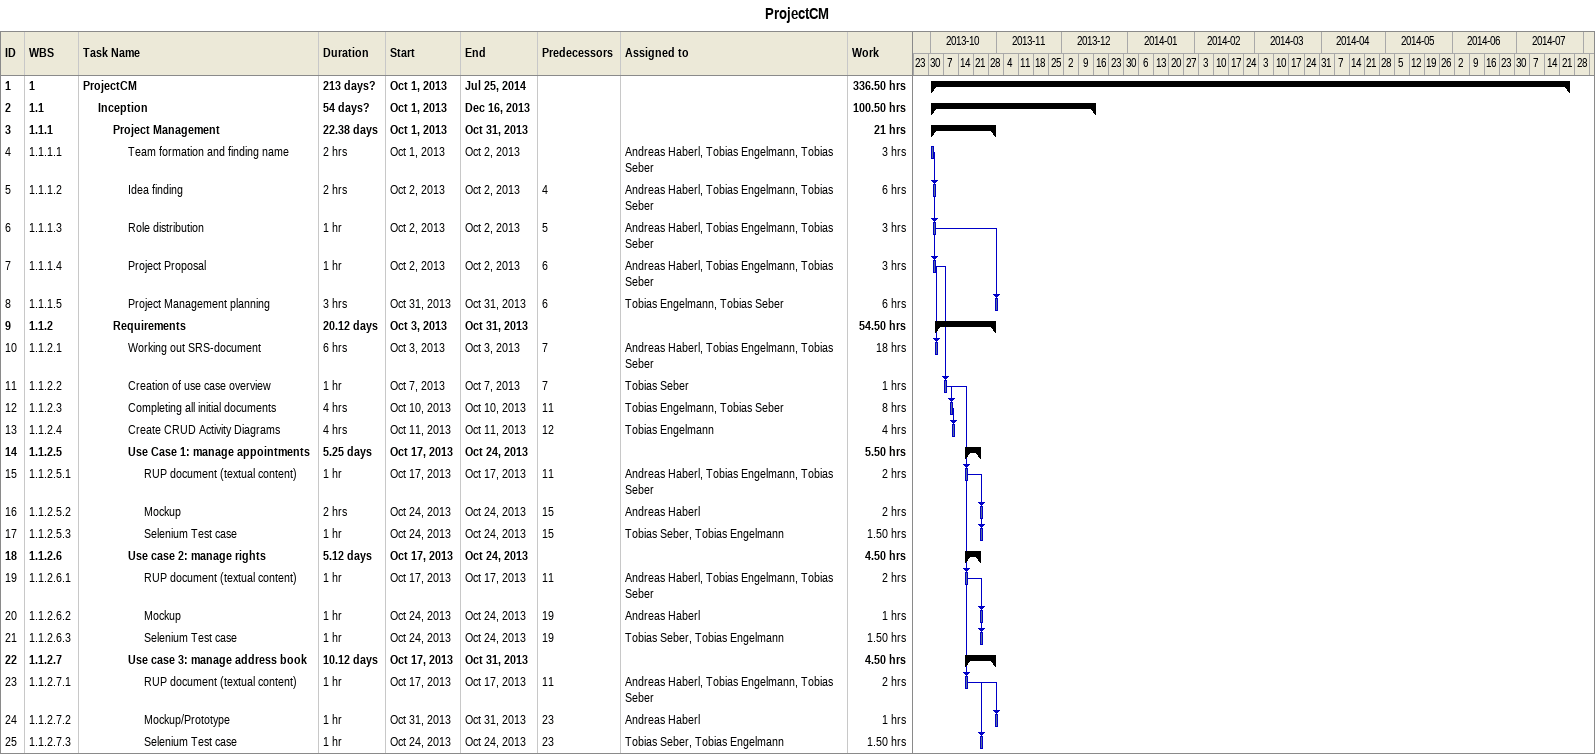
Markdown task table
ProjectCM

| ID | WBS | Task | Duration | Start | Finish | Predecessors | Resources | Work (h) |
|---|---|---|---|---|---|---|---|---|
| 1 | 1 | **ProjectCM** | 213d? | 2013-10-01 | 2014-07-25 |  |  | 336.50 |
| 2 | 1.1 | **Inception** | 54d? | 2013-10-01 | 2013-12-16 |  |  | 100.50 |
| 3 | 1.1.1 | **Project Management** | 22.38d | 2013-10-01 | 2013-10-31 |  |  | 21 |
| 4 | 1.1.1.1 | Team formation and finding name | 2h | 2013-10-01 | 2013-10-02 |  | Andreas Haberl, Tobias Engelmann, Tobias Seber | 3 |
| 5 | 1.1.1.2 | Idea finding | 2h | 2013-10-02 | 2013-10-02 | 4 | Andreas Haberl, Tobias Engelmann, Tobias Seber | 6 |
| 6 | 1.1.1.3 | Role distribution | 1h | 2013-10-02 | 2013-10-02 | 5 | Andreas Haberl, Tobias Engelmann, Tobias Seber | 3 |
| 7 | 1.1.1.4 | Project Proposal | 1h | 2013-10-02 | 2013-10-02 | 6 | Andreas Haberl, Tobias Engelmann, Tobias Seber | 3 |
| 8 | 1.1.1.5 | Project Management planning | 3h | 2013-10-31 | 2013-10-31 | 6 | Tobias Engelmann, Tobias Seber | 6 |
| 9 | 1.1.2 | **Requirements** | 20.12d | 2013-10-03 | 2013-10-31 |  |  | 54.50 |
| 10 | 1.1.2.1 | Working out SRS-document | 6h | 2013-10-03 | 2013-10-03 | 7 | Andreas Haberl, Tobias Engelmann, Tobias Seber | 18 |
| 11 | 1.1.2.2 | Creation of use case overview | 1h | 2013-10-07 | 2013-10-07 | 7 | Tobias Seber | 1 |
| 12 | 1.1.2.3 | Completing all initial documents | 4h | 2013-10-10 | 2013-10-10 | 11 | Tobias Engelmann, Tobias Seber | 8 |
| 13 | 1.1.2.4 | Create CRUD Activity Diagrams | 4h | 2013-10-11 | 2013-10-11 | 12 | Tobias Engelmann | 4 |
| 14 | 1.1.2.5 | **Use Case 1: manage appointments** | 5.25d | 2013-10-17 | 2013-10-24 |  |  | 5.50 |
| 15 | 1.1.2.5.1 | RUP document (textual content) | 1h | 2013-10-17 | 2013-10-17 | 11 | Andreas Haberl, Tobias Engelmann, Tobias Seber | 2 |
| 16 | 1.1.2.5.2 | Mockup | 2h | 2013-10-24 | 2013-10-24 | 15 | Andreas Haberl | 2 |
| 17 | 1.1.2.5.3 | Selenium Test case | 1h | 2013-10-24 | 2013-10-24 | 15 | Tobias Seber, Tobias Engelmann | 1.50 |
| 18 | 1.1.2.6 | **Use case 2: manage rights** | 5.12d | 2013-10-17 | 2013-10-24 |  |  | 4.50 |
| 19 | 1.1.2.6.1 | RUP document (textual content) | 1h | 2013-10-17 | 2013-10-17 | 11 | Andreas Haberl, Tobias Engelmann, Tobias Seber | 2 |
| 20 | 1.1.2.6.2 | Mockup | 1h | 2013-10-24 | 2013-10-24 | 19 | Andreas Haberl | 1 |
| 21 | 1.1.2.6.3 | Selenium Test case | 1h | 2013-10-24 | 2013-10-24 | 19 | Tobias Seber, Tobias Engelmann | 1.50 |
| 22 | 1.1.2.7 | **Use case 3: manage address book** | 10.12d | 2013-10-17 | 2013-10-31 |  |  | 4.50 |
| 23 | 1.1.2.7.1 | RUP document (textual content) | 1h | 2013-10-17 | 2013-10-17 | 11 | Andreas Haberl, Tobias Engelmann, Tobias Seber | 2 |
| 24 | 1.1.2.7.2 | Mockup/Prototype | 1h | 2013-10-31 | 2013-10-31 | 23 | Andreas Haberl | 1 |
| 25 | 1.1.2.7.3 | Selenium Test case | 1h | 2013-10-24 | 2013-10-24 | 23 | Tobias Seber, Tobias Engelmann | 1.50 |
